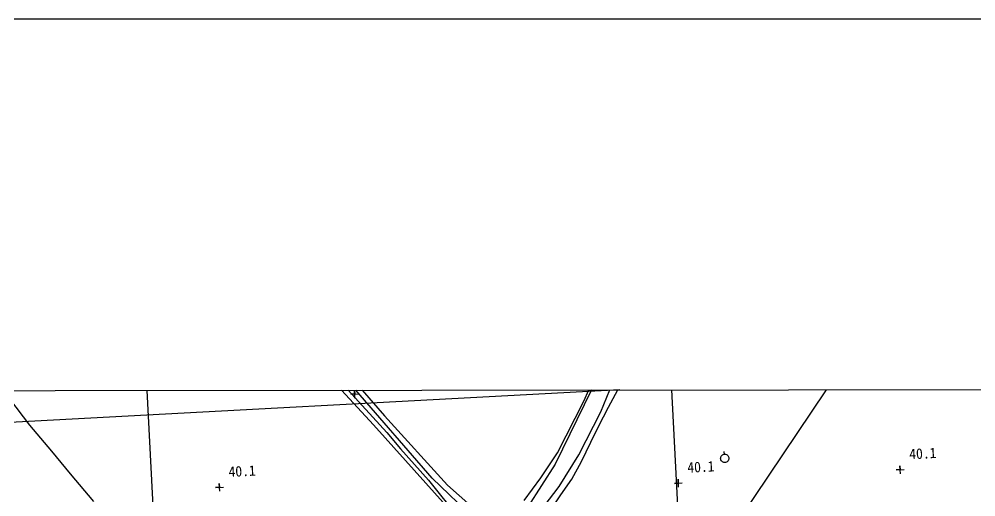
# Model space of a CAD drawing. Header units: millimetres. Extents: x 18534 to 19330, y 1103 to 1810.
# Drawn here: x 18821.5 to 19004.1, y 1527.8 to 1619.1 of the extents above; entities that cross this region are included whole.
import ezdxf
from ezdxf.xclip import XClip

# ---------------------------------------------------------------- set-up
doc = ezdxf.new("R2010")
doc.units = ezdxf.units.MM
doc.header["$LTSCALE"] = 10
doc.header["$MEASUREMENT"] = 0
doc.header["$XCLIPFRAME"] = 2
doc.layers.add('TX-PAPR', color=2, linetype='Continuous', plot=False)
doc.layers.add('TZ-BASE', color=253, linetype='Continuous')
doc.styles.add('GUL', font='GulimChe.ttf')

# ---------------------------------------------------------------- blocks, each defined once
blk = doc.blocks.new('JD-FGHFH5FN')
at = {"layer": 'TZ-BASE'}
for p, q in [((223.83, 143.96), (242.42, -205.9)), ((323.97, 143.96), (342.56, -205.9)), ((699.91, 95.6), (-0.05, 58.4)), ((258.11, 87.06, -1.15), (272.88, 70.37, -1.15)), ((281.96, 58.44, 40.99), (259.04, 84.89, 40.99)), ((363.75, 85.09, -0.97), (333.38, 40.04, -0.97)), ((270.76, 68.65, -1.15), (259.44, 80.81, -1.15)), ((315.33, 81.41, 40.99), (305.42, 61.15, 40.99)), ((310.92, 73.17, -1.15), (312.98, 77.95, -1.15)), ((314.13, 71.14, 43.99), (316.74, 77.35, 43.99)), ((264.99, 76.26, 39.99), (273.33, 67.17, 39.99)), ((267.13, 75.25, 40.07), (267.17, 74.5, 40.07)), ((267.21, 73.75, 40.07), (267.13, 75.25, 40.07)), ((315.61, 71.98, -0.16), (317.39, 75.3, -0.16)), ((205.17, 68.58, 41.48), (201.35, 73.58, 41.48)), ((266.42, 74.46, 40.07), (267.92, 74.54, 40.07)), ((267.17, 74.5, 40.07), (266.42, 74.46, 40.07)), ((305.88, 63.26, -1.15), (310.92, 73.17, -1.15)), ((313.72, 68.3, -0.16), (315.61, 71.98, -0.16)), ((272.88, 70.37, -1.15), (284.86, 57.1, -1.15)), ((309.94, 62.89, 43.99), (314.13, 71.14, 43.99)), ((209.38, 63.6, 41.48), (205.17, 68.58, 41.48)), ((284.6, 53.19, -1.15), (270.76, 68.65, -1.15)), ((312.23, 65.34, -0.16), (313.72, 68.3, -0.16)), ((273.33, 67.17, 39.99), (275.88, 64.04, 39.99)), ((275.88, 64.04, 39.99), (281.23, 58.05, 39.99)), ((310.47, 61.62, -0.16), (312.23, 65.34, -0.16)), ((212.95, 59.25, 41.48), (209.38, 63.6, 41.48)), ((302.72, 58.52, -1.15), (305.88, 63.26, -1.15)), ((306.22, 56.85, 43.99), (309.94, 62.89, 43.99)), ((337.74, 63, -1.08), (337.69, 63.52, -1.08)), ((305.42, 61.15, 40.99), (300.22, 52.99, 40.99)), ((308.6, 58.26, -0.16), (310.47, 61.62, -0.16)), ((371.23, 60.8, 40.05), (371.27, 60.05, 40.05)), ((371.31, 59.3, 40.05), (371.23, 60.8, 40.05)), ((217.39, 53.97, 41.48), (212.95, 59.25, 41.48)), ((291.76, 49.1, 40.99), (281.96, 58.44, 40.99)), ((299.54, 54.17, -1.15), (302.72, 58.52, -1.15)), ((370.52, 60.01, 40.05), (372.02, 60.09, 40.05)), ((371.27, 60.05, 40.05), (370.52, 60.01, 40.05)), ((240.62, 56.65, 40.05), (242.12, 56.73, 40.05)), ((241.37, 56.69, 40.05), (240.62, 56.65, 40.05)), ((241.33, 57.44, 40.05), (241.37, 56.69, 40.05)), ((241.41, 55.94, 40.05), (241.33, 57.44, 40.05)), ((281.23, 58.05, 39.99), (288.93, 48.54, 39.99)), ((284.86, 57.1, -1.15), (292.34, 50.56, -1.15)), ((297.9, 46.09, 43.99), (306.22, 56.85, 43.99)), ((306.5, 55.27, -0.16), (308.6, 58.26, -0.16)), ((328.18, 57.46, 40.05), (329.68, 57.54, 40.05)), ((328.93, 57.5, 40.05), (328.18, 57.46, 40.05)), ((328.89, 58.25, 40.05), (328.93, 57.5, 40.05)), ((328.97, 56.75, 40.05), (328.89, 58.25, 40.05)), ((304.49, 52.2, -0.16), (306.5, 55.27, -0.16))]:
    blk.add_line(p, q, dxfattribs=at)
blk.add_circle((337.79, 62.23, -1.08), 0.791, dxfattribs=at)
at = {"layer": 'TZ-BASE', "style": 'GUL'}
for p in [(373.06, 62.04, 40.05), (243.15, 58.67, 40.05), (330.71, 59.48, 40.05)]:
    blk.add_text('40.1', height=2, rotation=3.042, dxfattribs=at).set_placement(p)

msp = doc.modelspace()

# ---------------------------------------------------------------- linework, layer by layer
at = {"layer": 'TX-PAPR'}
for points in [[(18533.89, 1103.05), (19329.89, 1103.05), (19329.89, 1619.05), (18533.89, 1619.05)], [(18618.3, 1547.97), (19318.3, 1548.61), (19318.44, 1398.61), (18618.44, 1397.97)]]:
    msp.add_lwpolyline(points, close=True, dxfattribs=at)

# ---------------------------------------------------------------- block references
at = {"layer": 'TZ-BASE'}
ref = msp.add_blockref('JD-FGHFH5FN', (18618.37, 1472.97), dxfattribs=at)
XClip(ref).set_block_clipping_path([(-0.06892623, 74.9999684505), (699.9307781647, 75.6432796843), (700.0686306225, -74.3566569714), (0.06892623, -74.9999684505)])

doc.saveas('drawing.dxf')
